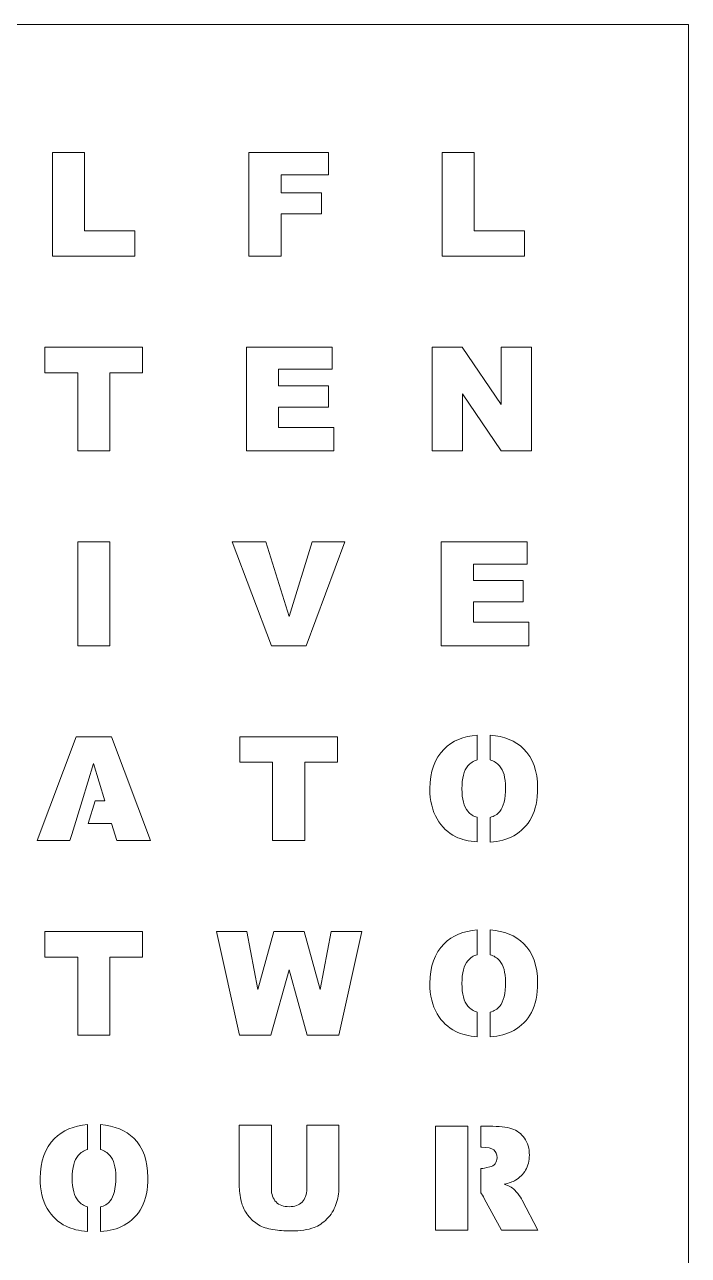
# Model space of a CAD drawing. Header units: inches. Extents: x -3.58 to 3.58, y -3.6 to 3.6.
# Drawn here: x 1.571 to 3.583, y -0.129 to 3.602 of the extents above; entities that cross this region are included whole.
import ezdxf

# ---------------------------------------------------------------- set-up
doc = ezdxf.new("R2010")
doc.units = ezdxf.units.IN
doc.header["$MEASUREMENT"] = 0
doc.layers.add('Layer 1', color=7, linetype='Continuous')

msp = doc.modelspace()

# ---------------------------------------------------------------- linework, layer by layer
at = {"layer": 'Layer 1', "color": 1, "lineweight": 0}
for points, knots in [([(-3.5827, 3.6024), (-3.5827, 3.6024), (3.5827, 3.6024), (3.5827, 3.6024), (3.5827, 3.6024), (3.5827, 3.6024), (3.5827, -3.6024), (3.5827, -3.6024), (3.5827, -3.6024), (3.5827, -3.6024), (-3.5827, -3.6024), (-3.5827, -3.6024), (-3.5827, -3.6024), (-3.5827, -3.6024), (-3.5827, 3.6024), (-3.5827, 3.6024)], [0, 0, 0, 0, 0.2, 0.2, 0.2, 0.2, 0.4, 0.4, 0.4, 0.4, 0.6, 0.6, 0.6, 0.6, 1, 1, 1, 1]), ([(1.6555, 3.2151), (1.6555, 3.2151), (1.7527, 3.2151), (1.7527, 3.2151), (1.7527, 3.2151), (1.7527, 3.2151), (1.7527, 2.9776), (1.7527, 2.9776), (1.7527, 2.9776), (1.7527, 2.9776), (1.9049, 2.9776), (1.9049, 2.9776), (1.9049, 2.9776), (1.9049, 2.9776), (1.9049, 2.9001), (1.9049, 2.9001), (1.9049, 2.9001), (1.9049, 2.9001), (1.6555, 2.9001), (1.6555, 2.9001), (1.6555, 2.9001), (1.6555, 2.9001), (1.6555, 3.2151), (1.6555, 3.2151)], [0, 0, 0, 0, 0.142857, 0.142857, 0.142857, 0.142857, 0.285714, 0.285714, 0.285714, 0.285714, 0.428571, 0.428571, 0.428571, 0.428571, 0.571429, 0.571429, 0.571429, 0.571429, 0.714286, 0.714286, 0.714286, 0.714286, 1, 1, 1, 1]), ([(2.2509, 3.2151), (2.2509, 3.2151), (2.4915, 3.2151), (2.4915, 3.2151), (2.4915, 3.2151), (2.4915, 3.2151), (2.4915, 3.1474), (2.4915, 3.1474), (2.4915, 3.1474), (2.4915, 3.1474), (2.3486, 3.1474), (2.3486, 3.1474), (2.3486, 3.1474), (2.3486, 3.1474), (2.3486, 3.0924), (2.3486, 3.0924), (2.3486, 3.0924), (2.3486, 3.0924), (2.4709, 3.0924), (2.4709, 3.0924), (2.4709, 3.0924), (2.4709, 3.0924), (2.4709, 3.0286), (2.4709, 3.0286), (2.4709, 3.0286), (2.4709, 3.0286), (2.3486, 3.0286), (2.3486, 3.0286), (2.3486, 3.0286), (2.3486, 3.0286), (2.3486, 2.9001), (2.3486, 2.9001), (2.3486, 2.9001), (2.3486, 2.9001), (2.2509, 2.9001), (2.2509, 2.9001), (2.2509, 2.9001), (2.2509, 2.9001), (2.2509, 3.2151), (2.2509, 3.2151)], [0, 0, 0, 0, 0.090909, 0.090909, 0.090909, 0.090909, 0.181818, 0.181818, 0.181818, 0.181818, 0.272727, 0.272727, 0.272727, 0.272727, 0.363636, 0.363636, 0.363636, 0.363636, 0.454545, 0.454545, 0.454545, 0.454545, 0.545455, 0.545455, 0.545455, 0.545455, 0.636364, 0.636364, 0.636364, 0.636364, 0.727273, 0.727273, 0.727273, 0.727273, 0.818182, 0.818182, 0.818182, 0.818182, 1, 1, 1, 1]), ([(2.8366, 3.2151), (2.8366, 3.2151), (2.9338, 3.2151), (2.9338, 3.2151), (2.9338, 3.2151), (2.9338, 3.2151), (2.9338, 2.9776), (2.9338, 2.9776), (2.9338, 2.9776), (2.9338, 2.9776), (3.086, 2.9776), (3.086, 2.9776), (3.086, 2.9776), (3.086, 2.9776), (3.086, 2.9001), (3.086, 2.9001), (3.086, 2.9001), (3.086, 2.9001), (2.8366, 2.9001), (2.8366, 2.9001), (2.8366, 2.9001), (2.8366, 2.9001), (2.8366, 3.2151), (2.8366, 3.2151)], [0, 0, 0, 0, 0.142857, 0.142857, 0.142857, 0.142857, 0.285714, 0.285714, 0.285714, 0.285714, 0.428571, 0.428571, 0.428571, 0.428571, 0.571429, 0.571429, 0.571429, 0.571429, 0.714286, 0.714286, 0.714286, 0.714286, 1, 1, 1, 1]), ([(1.6327, 2.6245), (1.6327, 2.6245), (1.9287, 2.6245), (1.9287, 2.6245), (1.9287, 2.6245), (1.9287, 2.6245), (1.9287, 2.5467), (1.9287, 2.5467), (1.9287, 2.5467), (1.9287, 2.5467), (1.8293, 2.5467), (1.8293, 2.5467), (1.8293, 2.5467), (1.8293, 2.5467), (1.8293, 2.3096), (1.8293, 2.3096), (1.8293, 2.3096), (1.8293, 2.3096), (1.7321, 2.3096), (1.7321, 2.3096), (1.7321, 2.3096), (1.7321, 2.3096), (1.7321, 2.5467), (1.7321, 2.5467), (1.7321, 2.5467), (1.7321, 2.5467), (1.6327, 2.5467), (1.6327, 2.5467), (1.6327, 2.5467), (1.6327, 2.5467), (1.6327, 2.6245), (1.6327, 2.6245)], [0, 0, 0, 0, 0.111111, 0.111111, 0.111111, 0.111111, 0.222222, 0.222222, 0.222222, 0.222222, 0.333333, 0.333333, 0.333333, 0.333333, 0.444444, 0.444444, 0.444444, 0.444444, 0.555556, 0.555556, 0.555556, 0.555556, 0.666667, 0.666667, 0.666667, 0.666667, 0.777778, 0.777778, 0.777778, 0.777778, 1, 1, 1, 1]), ([(2.243, 2.6245), (2.243, 2.6245), (2.5034, 2.6245), (2.5034, 2.6245), (2.5034, 2.6245), (2.5034, 2.6245), (2.5034, 2.5572), (2.5034, 2.5572), (2.5034, 2.5572), (2.5034, 2.5572), (2.3407, 2.5572), (2.3407, 2.5572), (2.3407, 2.5572), (2.3407, 2.5572), (2.3407, 2.5071), (2.3407, 2.5071), (2.3407, 2.5071), (2.3407, 2.5071), (2.4916, 2.5071), (2.4916, 2.5071), (2.4916, 2.5071), (2.4916, 2.5071), (2.4916, 2.4429), (2.4916, 2.4429), (2.4916, 2.4429), (2.4916, 2.4429), (2.3407, 2.4429), (2.3407, 2.4429), (2.3407, 2.4429), (2.3407, 2.4429), (2.3407, 2.3808), (2.3407, 2.3808), (2.3407, 2.3808), (2.3407, 2.3808), (2.5083, 2.3808), (2.5083, 2.3808), (2.5083, 2.3808), (2.5083, 2.3808), (2.5083, 2.3096), (2.5083, 2.3096), (2.5083, 2.3096), (2.5083, 2.3096), (2.243, 2.3096), (2.243, 2.3096), (2.243, 2.3096), (2.243, 2.3096), (2.243, 2.6245), (2.243, 2.6245)], [0, 0, 0, 0, 0.076923, 0.076923, 0.076923, 0.076923, 0.153846, 0.153846, 0.153846, 0.153846, 0.230769, 0.230769, 0.230769, 0.230769, 0.307692, 0.307692, 0.307692, 0.307692, 0.384615, 0.384615, 0.384615, 0.384615, 0.461538, 0.461538, 0.461538, 0.461538, 0.538462, 0.538462, 0.538462, 0.538462, 0.615385, 0.615385, 0.615385, 0.615385, 0.692308, 0.692308, 0.692308, 0.692308, 0.769231, 0.769231, 0.769231, 0.769231, 0.846154, 0.846154, 0.846154, 0.846154, 1, 1, 1, 1]), ([(2.8062, 2.6245), (2.8062, 2.6245), (2.897, 2.6245), (2.897, 2.6245), (2.897, 2.6245), (2.897, 2.6245), (3.0151, 2.4506), (3.0151, 2.4506), (3.0151, 2.4506), (3.0151, 2.4506), (3.0151, 2.6245), (3.0151, 2.6245), (3.0151, 2.6245), (3.0151, 2.6245), (3.1071, 2.6245), (3.1071, 2.6245), (3.1071, 2.6245), (3.1071, 2.6245), (3.1071, 2.3096), (3.1071, 2.3096), (3.1071, 2.3096), (3.1071, 2.3096), (3.0151, 2.3096), (3.0151, 2.3096), (3.0151, 2.3096), (3.0151, 2.3096), (2.8977, 2.4825), (2.8977, 2.4825), (2.8977, 2.4825), (2.8977, 2.4825), (2.8977, 2.3096), (2.8977, 2.3096), (2.8977, 2.3096), (2.8977, 2.3096), (2.8062, 2.3096), (2.8062, 2.3096), (2.8062, 2.3096), (2.8062, 2.3096), (2.8062, 2.6245), (2.8062, 2.6245)], [0, 0, 0, 0, 0.090909, 0.090909, 0.090909, 0.090909, 0.181818, 0.181818, 0.181818, 0.181818, 0.272727, 0.272727, 0.272727, 0.272727, 0.363636, 0.363636, 0.363636, 0.363636, 0.454545, 0.454545, 0.454545, 0.454545, 0.545455, 0.545455, 0.545455, 0.545455, 0.636364, 0.636364, 0.636364, 0.636364, 0.727273, 0.727273, 0.727273, 0.727273, 0.818182, 0.818182, 0.818182, 0.818182, 1, 1, 1, 1]), ([(1.7318, 2.034), (1.7318, 2.034), (1.8294, 2.034), (1.8294, 2.034), (1.8294, 2.034), (1.8294, 2.034), (1.8294, 1.719), (1.8294, 1.719), (1.8294, 1.719), (1.8294, 1.719), (1.7318, 1.719), (1.7318, 1.719), (1.7318, 1.719), (1.7318, 1.719), (1.7318, 2.034), (1.7318, 2.034)], [0, 0, 0, 0, 0.2, 0.2, 0.2, 0.2, 0.4, 0.4, 0.4, 0.4, 0.6, 0.6, 0.6, 0.6, 1, 1, 1, 1]), ([(2.2002, 2.034), (2.2002, 2.034), (2.3019, 2.034), (2.3019, 2.034), (2.3019, 2.034), (2.3019, 2.034), (2.3729, 1.8073), (2.3729, 1.8073), (2.3729, 1.8073), (2.3729, 1.8073), (2.4428, 2.034), (2.4428, 2.034), (2.4428, 2.034), (2.4428, 2.034), (2.5416, 2.034), (2.5416, 2.034), (2.5416, 2.034), (2.5416, 2.034), (2.4246, 1.719), (2.4246, 1.719), (2.4246, 1.719), (2.4246, 1.719), (2.3192, 1.719), (2.3192, 1.719), (2.3192, 1.719), (2.3192, 1.719), (2.2002, 2.034), (2.2002, 2.034)], [0, 0, 0, 0, 0.125, 0.125, 0.125, 0.125, 0.25, 0.25, 0.25, 0.25, 0.375, 0.375, 0.375, 0.375, 0.5, 0.5, 0.5, 0.5, 0.625, 0.625, 0.625, 0.625, 0.75, 0.75, 0.75, 0.75, 1, 1, 1, 1]), ([(2.8336, 2.034), (2.8336, 2.034), (3.094, 2.034), (3.094, 2.034), (3.094, 2.034), (3.094, 2.034), (3.094, 1.9667), (3.094, 1.9667), (3.094, 1.9667), (3.094, 1.9667), (2.9312, 1.9667), (2.9312, 1.9667), (2.9312, 1.9667), (2.9312, 1.9667), (2.9312, 1.9165), (2.9312, 1.9165), (2.9312, 1.9165), (2.9312, 1.9165), (3.0821, 1.9165), (3.0821, 1.9165), (3.0821, 1.9165), (3.0821, 1.9165), (3.0821, 1.8523), (3.0821, 1.8523), (3.0821, 1.8523), (3.0821, 1.8523), (2.9312, 1.8523), (2.9312, 1.8523), (2.9312, 1.8523), (2.9312, 1.8523), (2.9312, 1.7903), (2.9312, 1.7903), (2.9312, 1.7903), (2.9312, 1.7903), (3.0988, 1.7903), (3.0988, 1.7903), (3.0988, 1.7903), (3.0988, 1.7903), (3.0988, 1.719), (3.0988, 1.719), (3.0988, 1.719), (3.0988, 1.719), (2.8336, 1.719), (2.8336, 1.719), (2.8336, 1.719), (2.8336, 1.719), (2.8336, 2.034), (2.8336, 2.034)], [0, 0, 0, 0, 0.076923, 0.076923, 0.076923, 0.076923, 0.153846, 0.153846, 0.153846, 0.153846, 0.230769, 0.230769, 0.230769, 0.230769, 0.307692, 0.307692, 0.307692, 0.307692, 0.384615, 0.384615, 0.384615, 0.384615, 0.461538, 0.461538, 0.461538, 0.461538, 0.538462, 0.538462, 0.538462, 0.538462, 0.615385, 0.615385, 0.615385, 0.615385, 0.692308, 0.692308, 0.692308, 0.692308, 0.769231, 0.769231, 0.769231, 0.769231, 0.846154, 0.846154, 0.846154, 0.846154, 1, 1, 1, 1]), ([(1.8346, 1.1804), (1.8346, 1.1804), (1.7637, 1.1804), (1.7637, 1.1804), (1.7637, 1.1804), (1.7637, 1.1804), (1.7844, 1.2486), (1.7844, 1.2486), (1.7844, 1.2486), (1.7844, 1.2486), (1.814, 1.2486), (1.814, 1.2486), (1.814, 1.2486), (1.814, 1.2486), (1.7796, 1.3618), (1.7796, 1.3618), (1.7796, 1.3618), (1.7796, 1.3618), (1.7451, 1.2486), (1.7451, 1.2486), (1.7451, 1.2486), (1.7451, 1.2486), (1.7451, 1.2486), (1.7451, 1.2486), (1.7451, 1.2486), (1.7451, 1.2486), (1.7141, 1.1469), (1.7141, 1.1469), (1.7141, 1.1469), (1.7141, 1.1469), (1.7085, 1.1285), (1.7085, 1.1285), (1.7085, 1.1285), (1.7085, 1.1285), (1.6091, 1.1285), (1.6091, 1.1285), (1.6091, 1.1285), (1.6091, 1.1285), (1.7277, 1.4434), (1.7277, 1.4434), (1.7277, 1.4434), (1.7277, 1.4434), (1.8342, 1.4434), (1.8342, 1.4434), (1.8342, 1.4434), (1.8342, 1.4434), (1.9523, 1.1285), (1.9523, 1.1285), (1.9523, 1.1285), (1.9523, 1.1285), (1.8504, 1.1285), (1.8504, 1.1285), (1.8504, 1.1285), (1.8504, 1.1285), (1.8346, 1.1804), (1.8346, 1.1804)], [0, 0, 0, 0, 0.066667, 0.066667, 0.066667, 0.066667, 0.133333, 0.133333, 0.133333, 0.133333, 0.2, 0.2, 0.2, 0.2, 0.266667, 0.266667, 0.266667, 0.266667, 0.333333, 0.333333, 0.333333, 0.333333, 0.4, 0.4, 0.4, 0.4, 0.466667, 0.466667, 0.466667, 0.466667, 0.533333, 0.533333, 0.533333, 0.533333, 0.6, 0.6, 0.6, 0.6, 0.666667, 0.666667, 0.666667, 0.666667, 0.733333, 0.733333, 0.733333, 0.733333, 0.8, 0.8, 0.8, 0.8, 0.866667, 0.866667, 0.866667, 0.866667, 1, 1, 1, 1]), ([(2.2232, 1.4434), (2.2232, 1.4434), (2.5193, 1.4434), (2.5193, 1.4434), (2.5193, 1.4434), (2.5193, 1.4434), (2.5193, 1.3656), (2.5193, 1.3656), (2.5193, 1.3656), (2.5193, 1.3656), (2.4199, 1.3656), (2.4199, 1.3656), (2.4199, 1.3656), (2.4199, 1.3656), (2.4199, 1.1285), (2.4199, 1.1285), (2.4199, 1.1285), (2.4199, 1.1285), (2.3226, 1.1285), (2.3226, 1.1285), (2.3226, 1.1285), (2.3226, 1.1285), (2.3226, 1.3656), (2.3226, 1.3656), (2.3226, 1.3656), (2.3226, 1.3656), (2.2232, 1.3656), (2.2232, 1.3656), (2.2232, 1.3656), (2.2232, 1.3656), (2.2232, 1.4434), (2.2232, 1.4434)], [0, 0, 0, 0, 0.111111, 0.111111, 0.111111, 0.111111, 0.222222, 0.222222, 0.222222, 0.222222, 0.333333, 0.333333, 0.333333, 0.333333, 0.444444, 0.444444, 0.444444, 0.444444, 0.555556, 0.555556, 0.555556, 0.555556, 0.666667, 0.666667, 0.666667, 0.666667, 0.777778, 0.777778, 0.777778, 0.777778, 1, 1, 1, 1]), ([(2.7992, 1.2858), (2.7992, 1.3372), (2.8135, 1.3773), (2.8422, 1.4059), (2.8422, 1.4059), (2.8672, 1.4308), (2.9007, 1.4449), (2.9427, 1.4481), (2.9427, 1.4481), (2.9427, 1.4481), (2.9427, 1.3729), (2.9427, 1.3729), (2.9427, 1.3729), (2.9316, 1.3697), (2.9221, 1.3636), (2.9143, 1.3545), (2.9143, 1.3545), (2.9024, 1.3407), (2.8964, 1.3177), (2.8964, 1.2856), (2.8964, 1.2856), (2.8964, 1.2539), (2.9024, 1.231), (2.9142, 1.2171), (2.9142, 1.2171), (2.9219, 1.2081), (2.9314, 1.202), (2.9427, 1.1989), (2.9427, 1.1989), (2.9427, 1.1989), (2.9427, 1.1242), (2.9427, 1.1242), (2.9427, 1.1242), (2.9174, 1.1261), (2.8956, 1.1315), (2.8775, 1.1402), (2.8775, 1.1402), (2.8543, 1.1516), (2.8354, 1.1695), (2.8209, 1.194), (2.8209, 1.194), (2.8065, 1.2184), (2.7992, 1.249), (2.7992, 1.2858)], [0, 0, 0, 0, 0.083333, 0.083333, 0.083333, 0.083333, 0.166667, 0.166667, 0.166667, 0.166667, 0.25, 0.25, 0.25, 0.25, 0.333333, 0.333333, 0.333333, 0.333333, 0.416667, 0.416667, 0.416667, 0.416667, 0.5, 0.5, 0.5, 0.5, 0.583333, 0.583333, 0.583333, 0.583333, 0.666667, 0.666667, 0.666667, 0.666667, 0.75, 0.75, 0.75, 0.75, 0.833333, 0.833333, 0.833333, 0.833333, 1, 1, 1, 1]), ([(2.9821, 1.4481), (3.0248, 1.4448), (3.0585, 1.431), (3.0831, 1.4067), (3.0831, 1.4067), (3.1115, 1.3785), (3.1256, 1.3391), (3.1256, 1.2884), (3.1256, 1.2884), (3.1256, 1.2516), (3.1195, 1.2215), (3.1071, 1.1979), (3.1071, 1.1979), (3.0947, 1.1744), (3.0767, 1.1561), (3.0533, 1.1429), (3.0533, 1.1429), (3.0336, 1.1319), (3.0099, 1.1256), (2.9821, 1.1238), (2.9821, 1.1238), (2.9821, 1.1238), (2.9821, 1.1986), (2.9821, 1.1986), (2.9821, 1.1986), (2.9939, 1.2017), (3.0036, 1.2077), (3.0112, 1.2167), (3.0112, 1.2167), (3.0227, 1.2303), (3.0284, 1.2547), (3.0284, 1.2899), (3.0284, 1.2899), (3.0284, 1.3196), (3.0224, 1.3412), (3.0105, 1.3548), (3.0105, 1.3548), (3.0027, 1.3636), (2.9933, 1.3696), (2.9821, 1.3727), (2.9821, 1.3727), (2.9821, 1.3727), (2.9821, 1.4481), (2.9821, 1.4481)], [0, 0, 0, 0, 0.083333, 0.083333, 0.083333, 0.083333, 0.166667, 0.166667, 0.166667, 0.166667, 0.25, 0.25, 0.25, 0.25, 0.333333, 0.333333, 0.333333, 0.333333, 0.416667, 0.416667, 0.416667, 0.416667, 0.5, 0.5, 0.5, 0.5, 0.583333, 0.583333, 0.583333, 0.583333, 0.666667, 0.666667, 0.666667, 0.666667, 0.75, 0.75, 0.75, 0.75, 0.833333, 0.833333, 0.833333, 0.833333, 1, 1, 1, 1]), ([(1.6327, 0.8529), (1.6327, 0.8529), (1.9287, 0.8529), (1.9287, 0.8529), (1.9287, 0.8529), (1.9287, 0.8529), (1.9287, 0.775), (1.9287, 0.775), (1.9287, 0.775), (1.9287, 0.775), (1.8293, 0.775), (1.8293, 0.775), (1.8293, 0.775), (1.8293, 0.775), (1.8293, 0.5379), (1.8293, 0.5379), (1.8293, 0.5379), (1.8293, 0.5379), (1.7321, 0.5379), (1.7321, 0.5379), (1.7321, 0.5379), (1.7321, 0.5379), (1.7321, 0.775), (1.7321, 0.775), (1.7321, 0.775), (1.7321, 0.775), (1.6327, 0.775), (1.6327, 0.775), (1.6327, 0.775), (1.6327, 0.775), (1.6327, 0.8529), (1.6327, 0.8529)], [0, 0, 0, 0, 0.111111, 0.111111, 0.111111, 0.111111, 0.222222, 0.222222, 0.222222, 0.222222, 0.333333, 0.333333, 0.333333, 0.333333, 0.444444, 0.444444, 0.444444, 0.444444, 0.555556, 0.555556, 0.555556, 0.555556, 0.666667, 0.666667, 0.666667, 0.666667, 0.777778, 0.777778, 0.777778, 0.777778, 1, 1, 1, 1]), ([(2.1522, 0.8529), (2.1522, 0.8529), (2.2445, 0.8529), (2.2445, 0.8529), (2.2445, 0.8529), (2.2445, 0.8529), (2.2777, 0.6772), (2.2777, 0.6772), (2.2777, 0.6772), (2.2777, 0.6772), (2.3264, 0.8529), (2.3264, 0.8529), (2.3264, 0.8529), (2.3264, 0.8529), (2.4181, 0.8529), (2.4181, 0.8529), (2.4181, 0.8529), (2.4181, 0.8529), (2.4671, 0.6769), (2.4671, 0.6769), (2.4671, 0.6769), (2.4671, 0.6769), (2.5005, 0.8529), (2.5005, 0.8529), (2.5005, 0.8529), (2.5005, 0.8529), (2.5925, 0.8529), (2.5925, 0.8529), (2.5925, 0.8529), (2.5925, 0.8529), (2.5231, 0.5379), (2.5231, 0.5379), (2.5231, 0.5379), (2.5231, 0.5379), (2.4276, 0.5379), (2.4276, 0.5379), (2.4276, 0.5379), (2.4276, 0.5379), (2.3723, 0.7362), (2.3723, 0.7362), (2.3723, 0.7362), (2.3723, 0.7362), (2.3174, 0.5379), (2.3174, 0.5379), (2.3174, 0.5379), (2.3174, 0.5379), (2.2221, 0.5379), (2.2221, 0.5379), (2.2221, 0.5379), (2.2221, 0.5379), (2.1522, 0.8529), (2.1522, 0.8529)], [0, 0, 0, 0, 0.071429, 0.071429, 0.071429, 0.071429, 0.142857, 0.142857, 0.142857, 0.142857, 0.214286, 0.214286, 0.214286, 0.214286, 0.285714, 0.285714, 0.285714, 0.285714, 0.357143, 0.357143, 0.357143, 0.357143, 0.428571, 0.428571, 0.428571, 0.428571, 0.5, 0.5, 0.5, 0.5, 0.571429, 0.571429, 0.571429, 0.571429, 0.642857, 0.642857, 0.642857, 0.642857, 0.714286, 0.714286, 0.714286, 0.714286, 0.785714, 0.785714, 0.785714, 0.785714, 0.857143, 0.857143, 0.857143, 0.857143, 1, 1, 1, 1]), ([(2.7992, 0.6953), (2.7992, 0.7467), (2.8135, 0.7867), (2.8422, 0.8153), (2.8422, 0.8153), (2.8672, 0.8403), (2.9007, 0.8544), (2.9427, 0.8576), (2.9427, 0.8576), (2.9427, 0.8576), (2.9427, 0.7823), (2.9427, 0.7823), (2.9427, 0.7823), (2.9316, 0.7792), (2.9221, 0.7731), (2.9143, 0.764), (2.9143, 0.764), (2.9024, 0.7501), (2.8964, 0.7271), (2.8964, 0.6951), (2.8964, 0.6951), (2.8964, 0.6633), (2.9024, 0.6404), (2.9142, 0.6266), (2.9142, 0.6266), (2.9219, 0.6176), (2.9314, 0.6115), (2.9427, 0.6083), (2.9427, 0.6083), (2.9427, 0.6083), (2.9427, 0.5336), (2.9427, 0.5336), (2.9427, 0.5336), (2.9174, 0.5356), (2.8956, 0.5409), (2.8775, 0.5497), (2.8775, 0.5497), (2.8543, 0.561), (2.8354, 0.5789), (2.8209, 0.6034), (2.8209, 0.6034), (2.8065, 0.6278), (2.7992, 0.6585), (2.7992, 0.6953)], [0, 0, 0, 0, 0.083333, 0.083333, 0.083333, 0.083333, 0.166667, 0.166667, 0.166667, 0.166667, 0.25, 0.25, 0.25, 0.25, 0.333333, 0.333333, 0.333333, 0.333333, 0.416667, 0.416667, 0.416667, 0.416667, 0.5, 0.5, 0.5, 0.5, 0.583333, 0.583333, 0.583333, 0.583333, 0.666667, 0.666667, 0.666667, 0.666667, 0.75, 0.75, 0.75, 0.75, 0.833333, 0.833333, 0.833333, 0.833333, 1, 1, 1, 1]), ([(2.9821, 0.8575), (3.0248, 0.8543), (3.0585, 0.8405), (3.0831, 0.8161), (3.0831, 0.8161), (3.1115, 0.788), (3.1256, 0.7485), (3.1256, 0.6979), (3.1256, 0.6979), (3.1256, 0.661), (3.1195, 0.6309), (3.1071, 0.6074), (3.1071, 0.6074), (3.0947, 0.5839), (3.0767, 0.5655), (3.0533, 0.5524), (3.0533, 0.5524), (3.0336, 0.5414), (3.0099, 0.535), (2.9821, 0.5333), (2.9821, 0.5333), (2.9821, 0.5333), (2.9821, 0.6081), (2.9821, 0.6081), (2.9821, 0.6081), (2.9939, 0.6111), (3.0036, 0.6172), (3.0112, 0.6261), (3.0112, 0.6261), (3.0227, 0.6398), (3.0284, 0.6641), (3.0284, 0.6994), (3.0284, 0.6994), (3.0284, 0.729), (3.0224, 0.7506), (3.0105, 0.7643), (3.0105, 0.7643), (3.0027, 0.7731), (2.9933, 0.779), (2.9821, 0.7822), (2.9821, 0.7822), (2.9821, 0.7822), (2.9821, 0.8575), (2.9821, 0.8575)], [0, 0, 0, 0, 0.083333, 0.083333, 0.083333, 0.083333, 0.166667, 0.166667, 0.166667, 0.166667, 0.25, 0.25, 0.25, 0.25, 0.333333, 0.333333, 0.333333, 0.333333, 0.416667, 0.416667, 0.416667, 0.416667, 0.5, 0.5, 0.5, 0.5, 0.583333, 0.583333, 0.583333, 0.583333, 0.666667, 0.666667, 0.666667, 0.666667, 0.75, 0.75, 0.75, 0.75, 0.833333, 0.833333, 0.833333, 0.833333, 1, 1, 1, 1]), ([(1.6181, 0.1047), (1.6181, 0.1561), (1.6324, 0.1962), (1.6611, 0.2248), (1.6611, 0.2248), (1.6861, 0.2497), (1.7196, 0.2638), (1.7616, 0.267), (1.7616, 0.267), (1.7616, 0.267), (1.7616, 0.1918), (1.7616, 0.1918), (1.7616, 0.1918), (1.7505, 0.1886), (1.741, 0.1825), (1.7332, 0.1734), (1.7332, 0.1734), (1.7213, 0.1596), (1.7153, 0.1366), (1.7153, 0.1045), (1.7153, 0.1045), (1.7153, 0.0728), (1.7213, 0.0499), (1.7331, 0.036), (1.7331, 0.036), (1.7408, 0.027), (1.7503, 0.0209), (1.7616, 0.0178), (1.7616, 0.0178), (1.7616, 0.0178), (1.7616, -0.0569), (1.7616, -0.0569), (1.7616, -0.0569), (1.7362, -0.055), (1.7145, -0.0496), (1.6964, -0.0409), (1.6964, -0.0409), (1.6732, -0.0295), (1.6543, -0.0116), (1.6398, 0.0129), (1.6398, 0.0129), (1.6254, 0.0373), (1.6181, 0.0679), (1.6181, 0.1047)], [0, 0, 0, 0, 0.083333, 0.083333, 0.083333, 0.083333, 0.166667, 0.166667, 0.166667, 0.166667, 0.25, 0.25, 0.25, 0.25, 0.333333, 0.333333, 0.333333, 0.333333, 0.416667, 0.416667, 0.416667, 0.416667, 0.5, 0.5, 0.5, 0.5, 0.583333, 0.583333, 0.583333, 0.583333, 0.666667, 0.666667, 0.666667, 0.666667, 0.75, 0.75, 0.75, 0.75, 0.833333, 0.833333, 0.833333, 0.833333, 1, 1, 1, 1]), ([(1.801, 0.267), (1.8437, 0.2637), (1.8774, 0.2499), (1.902, 0.2256), (1.902, 0.2256), (1.9304, 0.1974), (1.9445, 0.158), (1.9445, 0.1073), (1.9445, 0.1073), (1.9445, 0.0705), (1.9384, 0.0404), (1.926, 0.0168), (1.926, 0.0168), (1.9136, -0.0067), (1.8956, -0.025), (1.8722, -0.0382), (1.8722, -0.0382), (1.8525, -0.0492), (1.8288, -0.0555), (1.801, -0.0573), (1.801, -0.0573), (1.801, -0.0573), (1.801, 0.0175), (1.801, 0.0175), (1.801, 0.0175), (1.8128, 0.0206), (1.8225, 0.0266), (1.8301, 0.0356), (1.8301, 0.0356), (1.8416, 0.0492), (1.8473, 0.0736), (1.8473, 0.1088), (1.8473, 0.1088), (1.8473, 0.1385), (1.8413, 0.1601), (1.8294, 0.1737), (1.8294, 0.1737), (1.8216, 0.1825), (1.8122, 0.1885), (1.801, 0.1916), (1.801, 0.1916), (1.801, 0.1916), (1.801, 0.267), (1.801, 0.267)], [0, 0, 0, 0, 0.083333, 0.083333, 0.083333, 0.083333, 0.166667, 0.166667, 0.166667, 0.166667, 0.25, 0.25, 0.25, 0.25, 0.333333, 0.333333, 0.333333, 0.333333, 0.416667, 0.416667, 0.416667, 0.416667, 0.5, 0.5, 0.5, 0.5, 0.583333, 0.583333, 0.583333, 0.583333, 0.666667, 0.666667, 0.666667, 0.666667, 0.75, 0.75, 0.75, 0.75, 0.833333, 0.833333, 0.833333, 0.833333, 1, 1, 1, 1]), ([(2.4261, 0.265), (2.4261, 0.265), (2.5234, 0.265), (2.5234, 0.265), (2.5234, 0.265), (2.5234, 0.265), (2.5234, 0.0774), (2.5234, 0.0774), (2.5234, 0.0774), (2.5234, 0.0588), (2.5204, 0.0412), (2.5146, 0.0247), (2.5146, 0.0247), (2.5088, 0.0082), (2.4997, -0.0063), (2.4874, -0.0187), (2.4874, -0.0187), (2.475, -0.0311), (2.462, -0.0397), (2.4484, -0.0448), (2.4484, -0.0448), (2.4295, -0.0517), (2.4068, -0.0553), (2.3803, -0.0553), (2.3803, -0.0553), (2.365, -0.0553), (2.3483, -0.0542), (2.3302, -0.052), (2.3302, -0.052), (2.3121, -0.0499), (2.2969, -0.0457), (2.2847, -0.0393), (2.2847, -0.0393), (2.2725, -0.0329), (2.2614, -0.0239), (2.2514, -0.0121), (2.2514, -0.0121), (2.2412, -0.0004), (2.2344, 0.0117), (2.2306, 0.0241), (2.2306, 0.0241), (2.2246, 0.0442), (2.2216, 0.0619), (2.2216, 0.0774), (2.2216, 0.0774), (2.2216, 0.0774), (2.2216, 0.265), (2.2216, 0.265), (2.2216, 0.265), (2.2216, 0.265), (2.3188, 0.265), (2.3188, 0.265), (2.3188, 0.265), (2.3188, 0.265), (2.3188, 0.0729), (2.3188, 0.0729), (2.3188, 0.0729), (2.3188, 0.0557), (2.3236, 0.0423), (2.333, 0.0327), (2.333, 0.0327), (2.3426, 0.023), (2.3558, 0.0182), (2.3726, 0.0182), (2.3726, 0.0182), (2.3893, 0.0182), (2.4024, 0.023), (2.4119, 0.0325), (2.4119, 0.0325), (2.4214, 0.042), (2.4261, 0.0554), (2.4261, 0.0729), (2.4261, 0.0729), (2.4261, 0.0729), (2.4261, 0.265), (2.4261, 0.265)], [0, 0, 0, 0, 0.05, 0.05, 0.05, 0.05, 0.1, 0.1, 0.1, 0.1, 0.15, 0.15, 0.15, 0.15, 0.2, 0.2, 0.2, 0.2, 0.25, 0.25, 0.25, 0.25, 0.3, 0.3, 0.3, 0.3, 0.35, 0.35, 0.35, 0.35, 0.4, 0.4, 0.4, 0.4, 0.45, 0.45, 0.45, 0.45, 0.5, 0.5, 0.5, 0.5, 0.55, 0.55, 0.55, 0.55, 0.6, 0.6, 0.6, 0.6, 0.65, 0.65, 0.65, 0.65, 0.7, 0.7, 0.7, 0.7, 0.75, 0.75, 0.75, 0.75, 0.8, 0.8, 0.8, 0.8, 0.85, 0.85, 0.85, 0.85, 0.9, 0.9, 0.9, 0.9, 1, 1, 1, 1]), ([(2.8165, -0.0526), (2.8165, -0.0526), (2.8165, 0.2623), (2.8165, 0.2623), (2.8165, 0.2623), (2.8165, 0.2623), (2.9142, 0.2623), (2.9142, 0.2623), (2.9142, 0.2623), (2.9142, 0.2623), (2.9142, 0.1986), (2.9142, 0.1986), (2.9142, 0.1986), (2.9142, 0.1986), (2.9142, 0.1343), (2.9142, 0.1343), (2.9142, 0.1343), (2.9142, 0.1343), (2.9142, 0.0749), (2.9142, 0.0749), (2.9142, 0.0749), (2.9142, 0.0749), (2.9142, -0.0526), (2.9142, -0.0526), (2.9142, -0.0526), (2.9142, -0.0526), (2.8165, -0.0526), (2.8165, -0.0526)], [0, 0, 0, 0, 0.125, 0.125, 0.125, 0.125, 0.25, 0.25, 0.25, 0.25, 0.375, 0.375, 0.375, 0.375, 0.5, 0.5, 0.5, 0.5, 0.625, 0.625, 0.625, 0.625, 0.75, 0.75, 0.75, 0.75, 1, 1, 1, 1]), ([(2.9535, 0.2623), (2.9535, 0.2623), (2.9787, 0.2623), (2.9787, 0.2623), (2.9787, 0.2623), (3.0087, 0.2623), (3.0318, 0.2598), (3.0476, 0.2546), (3.0476, 0.2546), (3.0635, 0.2494), (3.0763, 0.2398), (3.0861, 0.2259), (3.0861, 0.2259), (3.0958, 0.2119), (3.1007, 0.1948), (3.1007, 0.1747), (3.1007, 0.1747), (3.1007, 0.1573), (3.0969, 0.1422), (3.0895, 0.1295), (3.0895, 0.1295), (3.0821, 0.1167), (3.0718, 0.1065), (3.0587, 0.0986), (3.0587, 0.0986), (3.0504, 0.0936), (3.0389, 0.0894), (3.0245, 0.0861), (3.0245, 0.0861), (3.0361, 0.0822), (3.0445, 0.0784), (3.0498, 0.0745), (3.0498, 0.0745), (3.0533, 0.0719), (3.0585, 0.0664), (3.0653, 0.0579), (3.0653, 0.0579), (3.0721, 0.0495), (3.0766, 0.043), (3.0789, 0.0384), (3.0789, 0.0384), (3.0789, 0.0384), (3.1262, -0.0526), (3.1262, -0.0526), (3.1262, -0.0526), (3.1262, -0.0526), (3.0162, -0.0526), (3.0162, -0.0526), (3.0162, -0.0526), (3.0162, -0.0526), (2.9642, 0.0434), (2.9642, 0.0434), (2.9642, 0.0434), (2.9604, 0.0506), (2.9569, 0.0564), (2.9535, 0.0606), (2.9535, 0.0606), (2.9535, 0.0606), (2.9535, 0.1343), (2.9535, 0.1343), (2.9535, 0.1343), (2.9535, 0.1343), (2.9553, 0.1343), (2.9553, 0.1343), (2.9553, 0.1343), (2.9597, 0.1343), (2.9683, 0.1358), (2.9811, 0.1387), (2.9811, 0.1387), (2.9876, 0.1399), (2.9928, 0.1432), (2.9969, 0.1486), (2.9969, 0.1486), (3.001, 0.1539), (3.003, 0.16), (3.003, 0.1669), (3.003, 0.1669), (3.003, 0.1771), (2.9998, 0.1849), (2.9933, 0.1903), (2.9933, 0.1903), (2.9869, 0.1958), (2.9748, 0.1986), (2.957, 0.1986), (2.957, 0.1986), (2.957, 0.1986), (2.9535, 0.1986), (2.9535, 0.1986), (2.9535, 0.1986), (2.9535, 0.1986), (2.9535, 0.2623), (2.9535, 0.2623)], [0, 0, 0, 0, 0.041667, 0.041667, 0.041667, 0.041667, 0.083333, 0.083333, 0.083333, 0.083333, 0.125, 0.125, 0.125, 0.125, 0.166667, 0.166667, 0.166667, 0.166667, 0.208333, 0.208333, 0.208333, 0.208333, 0.25, 0.25, 0.25, 0.25, 0.291667, 0.291667, 0.291667, 0.291667, 0.333333, 0.333333, 0.333333, 0.333333, 0.375, 0.375, 0.375, 0.375, 0.416667, 0.416667, 0.416667, 0.416667, 0.458333, 0.458333, 0.458333, 0.458333, 0.5, 0.5, 0.5, 0.5, 0.541667, 0.541667, 0.541667, 0.541667, 0.583333, 0.583333, 0.583333, 0.583333, 0.625, 0.625, 0.625, 0.625, 0.666667, 0.666667, 0.666667, 0.666667, 0.708333, 0.708333, 0.708333, 0.708333, 0.75, 0.75, 0.75, 0.75, 0.791667, 0.791667, 0.791667, 0.791667, 0.833333, 0.833333, 0.833333, 0.833333, 0.875, 0.875, 0.875, 0.875, 0.916667, 0.916667, 0.916667, 0.916667, 1, 1, 1, 1])]:
    msp.add_open_spline(points, degree=3, knots=knots, dxfattribs=at)

doc.saveas('drawing.dxf')
